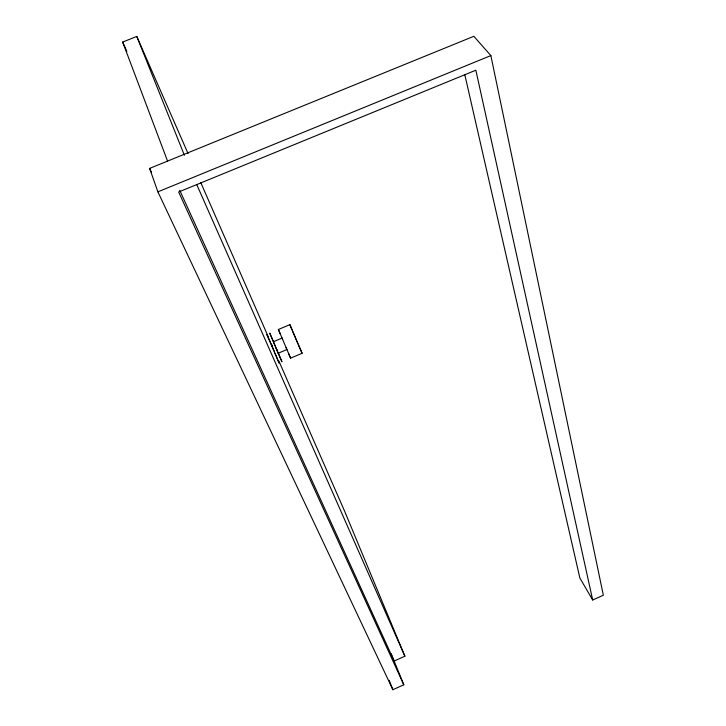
<?xml version="1.0" encoding="UTF-8"?>
<svg xmlns="http://www.w3.org/2000/svg" width="726" height="726" viewBox="0 0 726 726"><rect width="100%" height="100%" fill="white"/><g stroke="black" fill="none" stroke-linecap="round" stroke-linejoin="round"><path stroke-width="1.09" d="M464.858 74.941L579.865 578.014L592.688 600.003L603.342 595.229L490.858 55.584L473.833 36.3L149.629 168.405L157.887 191.845L392.866 689.7L403.801 684.79L391.178 653.699M278.866 361.003L344.687 511.367L404.89 656.222L394.154 661.023L179.721 190.294M274.991 345.63L273.393 341.737L282.042 338.089M273.275 341.175L269.736 333.143L278.276 353.208L286.924 349.551L286.098 347.618M290.591 358.154L302.107 353.272L289.892 324.64L278.385 329.495L290.591 358.154L288.54 353.362M157.887 191.845L490.858 55.584M167.57 161.099L122.658 42.063L136.787 36.427L188.079 153.613M302.107 353.272L298.177 344.414M149.629 168.405L151.553 172.507M403.801 684.79L178.66 192L475.857 70.213L592.688 600.003M122.658 42.063L126.832 51.364M196.746 184.549L404.89 656.222M200.793 182.643L268.429 337.154M271.606 344.414L272.513 346.483M270.426 342.373L266.85 334.359L279.056 363.036L277.913 360.078M270.798 343.253L274.119 351.003M278.385 329.495L280.499 334.459M296.571 340.666L297.823 343.589M275.29 346.547L281.942 361.82L278.258 352.845M296.272 339.959L292.351 330.675M282.632 339.478L282.078 338.18M276.67 349.306L277.232 350.649M275.054 353.217L277.631 359.37M291.916 329.64L289.892 324.64M136.787 36.427L184.413 155.328M278.049 352.609L278.276 353.208M389.163 680.362L392.866 689.7"/></g></svg>
